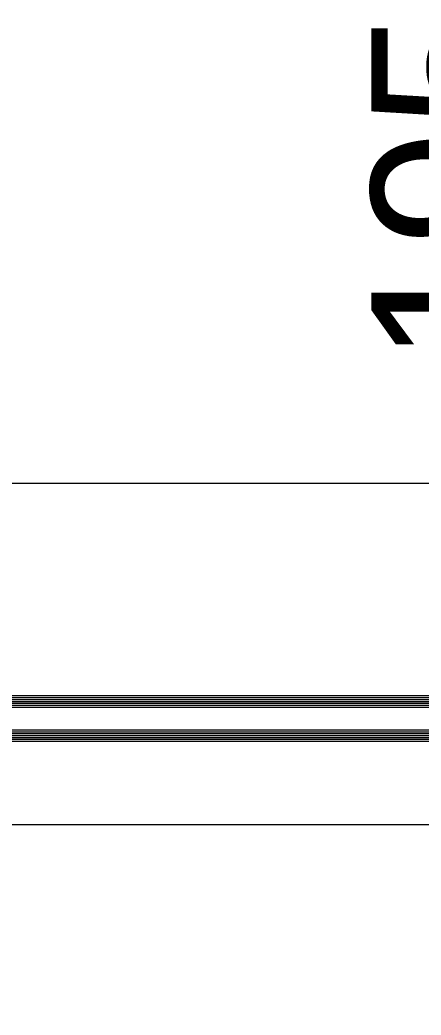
# Model space of a CAD drawing. Header units: centimetres. Extents: x 118932 to 154602, y -32682 to -23521.
# Drawn here: x 128493.4 to 128514.6, y -29597.9 to -29545.4 of the extents above; entities that cross this region are included whole.
import ezdxf

# ---------------------------------------------------------------- set-up
doc = ezdxf.new("R2010")
doc.units = ezdxf.units.CM
doc.header["$LTSCALE"] = 50
doc.header["$MEASUREMENT"] = 0
for name, color, linetype, lineweight, true_color in [('GEN_02_TF_Pencere', 7, 'Continuous', 9, 0x6093ac), ('GEN_05_ML_Alçıpan_giydirme', 7, 'Continuous', 18, 0x7ebab5), ('GEN_05_ML_Mermer', 7, 'Continuous', 9, 0x9d8692)]:
    doc.layers.add(name, color=color, linetype=linetype, lineweight=lineweight, true_color=true_color)
doc.styles.add('ARIAL', font='arial.ttf')

# ---------------------------------------------------------------- blocks, each defined once
blk = doc.blocks.new('P7_')
at = {"layer": 'GEN_02_TF_Pencere'}
for p, q in [((163301.785, -16173.219, 0), (163382.715, -16173.219, 0)), ((163301.785, -16173.319, 0), (163382.715, -16173.319, 0)), ((163303.574, -16173.019, 0), (163382.665, -16173.019, 0)), ((163303.656, -16173.119, 0), (163382.715, -16173.119, 0)), ((163301.785, -16173.419, 0), (163382.715, -16173.419, 0)), ((163301.785, -16173.519, 0), (163382.715, -16173.519, 0)), ((163302.16, -16173.619, 0), (163382.34, -16173.619, 0)), ((163302.16, -16174.819, 0), (163382.34, -16174.819, 0)), ((163301.785, -16174.919, 0), (163382.715, -16174.919, 0)), ((163301.785, -16175.019, 0), (163382.715, -16175.019, 0)), ((163301.785, -16175.119, 0), (163382.715, -16175.119, 0)), ((163301.785, -16175.219, 0), (163382.715, -16175.219, 0)), ((163301.785, -16175.319, 0), (163382.715, -16175.319, 0)), ((163301.835, -16175.419, 0), (163382.665, -16175.419, 0))]:
    blk.add_line(p, q, dxfattribs=at)
blk.add_circle((163386.215, -16198.826, 0), 10, dxfattribs=at)
at = {"layer": 'GEN_05_ML_Mermer', "elevation": 0}
blk.add_lwpolyline([(163483.715, -16179.824), (163288.715, -16179.824), (163288.715, -16161.825), (163483.715, -16161.825)], close=True, dxfattribs=at)
at = {"layer": 'GEN_02_TF_Pencere', "lineweight": 30, "transparency": 33554687, "style": 'ARIAL'}
blk.add_text('195', height=8, rotation=90, dxfattribs=at).set_placement((163384.056, -16155.589, 0))
blk = doc.blocks.new('DOGRAMA LEVEL -1 B BLOK')
at = {"layer": 'GEN_05_ML_Alçıpan_giydirme', "color": 1}
blk.add_blockref('P7_', (-163536.481, 17459.964, 0), dxfattribs=at)

msp = doc.modelspace()

# ---------------------------------------------------------------- block references
msp.add_blockref('DOGRAMA LEVEL -1 B BLOK', (128672.373, -30867.967))

doc.saveas('drawing.dxf')
